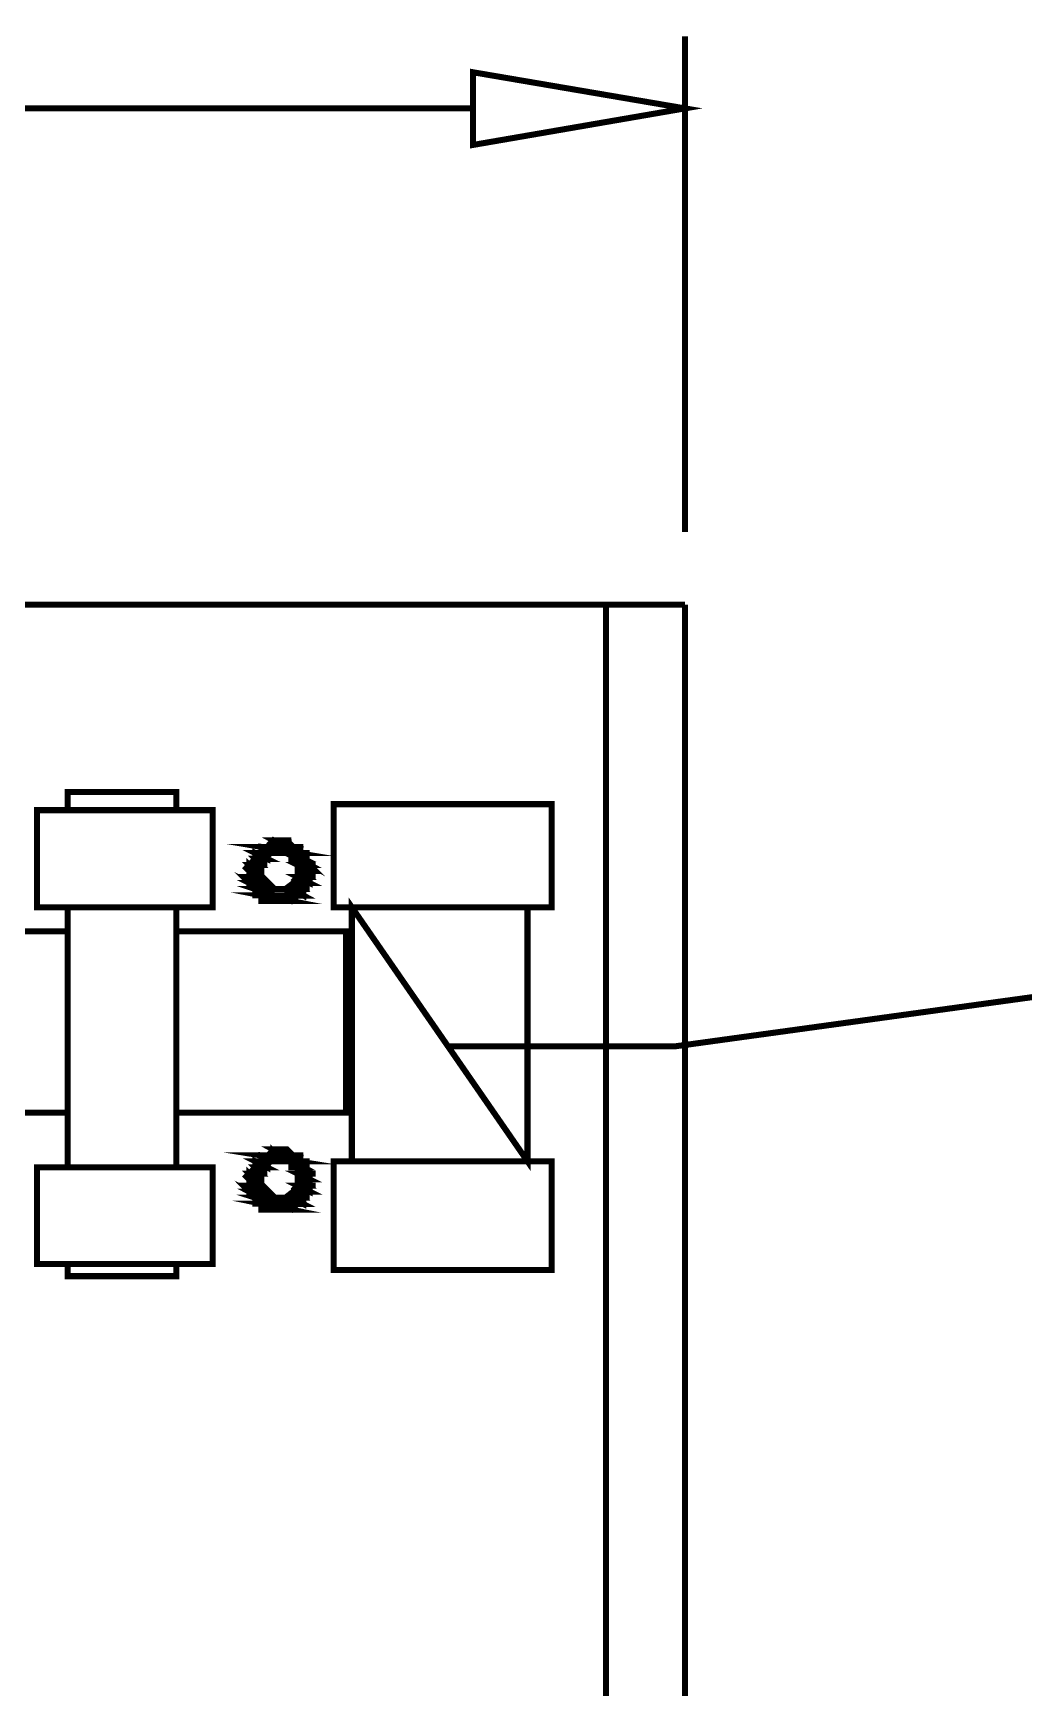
# Model space of a CAD drawing. Extents: x 219 to 1226, y 175 to 465.
# Drawn here: x 672.14 to 679.08, y 304.55 to 316.15 of the extents above; entities that cross this region are included whole.
import ezdxf

# ---------------------------------------------------------------- set-up
doc = ezdxf.new("R2010")
doc.units = 0
doc.header["$MEASUREMENT"] = 0
for name, color, linetype in [('C00-00-00-BLACK', 7, 'Continuous'), ('C00-7E-FF', 150, 'Continuous'), ('CFF-00-00', 1, 'Continuous')]:
    doc.layers.add(name, color=color, linetype=linetype)

msp = doc.modelspace()

# ---------------------------------------------------------------- linework, layer by layer
at = {"layer": 'C00-00-00-BLACK', "const_width": 0.0423}
for points in [[(668.861, 312.144), (676.708, 312.144)], [(676.155, 312.144), (676.155, 303.539)], [(676.708, 312.144), (676.708, 293.112)], [(673.144, 310.704), (673.144, 310.832), (672.382, 310.832), (672.382, 310.704)], [(672.382, 310.024), (672.382, 308.201)], [(673.144, 308.201), (673.144, 310.024)], [(674.374, 308.244), (674.374, 310.024)], [(675.605, 308.244), (675.605, 310.024)], [(672.382, 309.855), (671.109, 309.855), (671.109, 308.584), (672.382, 308.584)], [(673.144, 308.584), (674.333, 308.584), (674.333, 309.855), (673.144, 309.855)], [(673.144, 307.524), (673.144, 307.439), (672.382, 307.439), (672.382, 307.524)], [(672.382, 307.524), (673.144, 307.524)]]:
    msp.add_lwpolyline(points, dxfattribs=at)
for points in [[(672.168, 310.024), (673.398, 310.024), (673.398, 310.704), (672.168, 310.704), (672.168, 310.024)], [(674.247, 310.024), (675.774, 310.024), (675.774, 310.746), (674.247, 310.746), (674.247, 310.024)], [(674.078, 310.278), (674.078, 310.331), (673.919, 310.49), (673.867, 310.49), (673.824, 310.49), (673.697, 310.331), (673.697, 310.278), (673.697, 310.236), (673.824, 310.108), (673.867, 310.108), (673.919, 310.108), (674.078, 310.236), (674.078, 310.278)], [(673.824, 310.493), (673.908, 310.447), (673.781, 310.447), (673.824, 310.493)], [(673.908, 310.493), (673.824, 310.493), (673.908, 310.447), (673.908, 310.493)], [(673.867, 310.493), (673.824, 310.493), (673.867, 310.493), (673.867, 310.493)], [(673.908, 310.493), (673.951, 310.493), (673.824, 310.493), (673.908, 310.493)], [(673.908, 310.493), (673.824, 310.493), (673.867, 310.493), (673.908, 310.493)], [(673.994, 310.447), (673.739, 310.447), (673.994, 310.404), (673.994, 310.447)], [(673.697, 310.363), (673.739, 310.32), (673.655, 310.32), (673.697, 310.363)], [(673.781, 310.404), (673.697, 310.404), (673.781, 310.363), (673.781, 310.404)], [(673.739, 310.363), (673.697, 310.363), (673.739, 310.32), (673.739, 310.363)], [(673.697, 310.404), (673.781, 310.363), (673.697, 310.363), (673.697, 310.404)], [(673.739, 310.404), (673.824, 310.404), (673.697, 310.404), (673.739, 310.404)], [(673.781, 310.404), (673.824, 310.404), (673.697, 310.404), (673.781, 310.404)], [(673.781, 310.404), (673.697, 310.404), (673.824, 310.404), (673.781, 310.404)], [(673.697, 310.404), (673.781, 310.404), (673.824, 310.404), (673.697, 310.404)], [(673.781, 310.404), (673.824, 310.404), (673.697, 310.404), (673.781, 310.404)], [(673.739, 310.363), (673.781, 310.363), (673.697, 310.363), (673.739, 310.363)], [(673.739, 310.363), (673.697, 310.363), (673.781, 310.363), (673.739, 310.363)], [(673.697, 310.363), (673.739, 310.363), (673.781, 310.363), (673.697, 310.363)], [(673.739, 310.363), (673.781, 310.363), (673.697, 310.363), (673.739, 310.363)], [(673.739, 310.447), (673.994, 310.404), (673.739, 310.404), (673.739, 310.447)], [(674.035, 310.278), (674.035, 310.32), (673.908, 310.447), (673.867, 310.447), (673.834, 310.447), (673.739, 310.32), (673.739, 310.278), (673.739, 310.246), (673.834, 310.151), (673.867, 310.151), (673.908, 310.151), (674.035, 310.246), (674.035, 310.278)], [(673.781, 310.447), (673.951, 310.447), (673.739, 310.447), (673.781, 310.447)], [(673.994, 310.447), (674.035, 310.447), (673.739, 310.447), (673.994, 310.447)], [(673.994, 310.447), (673.739, 310.447), (673.951, 310.447), (673.994, 310.447)], [(673.739, 310.404), (673.994, 310.404), (674.035, 310.404), (673.739, 310.404)], [(673.994, 310.404), (674.035, 310.404), (673.739, 310.404), (673.994, 310.404)], [(673.824, 310.404), (673.867, 310.404), (673.739, 310.404), (673.824, 310.404)], [(673.824, 310.404), (673.739, 310.404), (673.867, 310.404), (673.824, 310.404)], [(673.824, 310.404), (673.739, 310.404), (673.824, 310.404)], [(673.951, 310.447), (673.994, 310.447), (673.781, 310.447), (673.951, 310.447)], [(673.951, 310.447), (673.781, 310.447), (673.908, 310.447), (673.951, 310.447)], [(673.951, 310.447), (673.781, 310.447), (673.951, 310.447)], [(673.867, 310.404), (673.994, 310.404), (674.035, 310.404), (673.867, 310.404)], [(673.994, 310.404), (674.035, 310.404), (673.867, 310.404), (673.994, 310.404)], [(673.994, 310.404), (673.867, 310.404), (673.994, 310.404)], [(673.867, 310.404), (673.994, 310.404), (673.908, 310.404), (673.867, 310.404)], [(674.035, 310.404), (673.951, 310.404), (674.035, 310.363), (674.035, 310.404)], [(673.908, 310.404), (673.994, 310.404), (674.035, 310.404), (673.908, 310.404)], [(673.994, 310.404), (674.035, 310.404), (673.908, 310.404), (673.994, 310.404)], [(674.035, 310.404), (674.078, 310.404), (673.908, 310.404), (674.035, 310.404)], [(674.035, 310.404), (673.908, 310.404), (673.994, 310.404), (674.035, 310.404)], [(674.035, 310.404), (673.908, 310.404), (674.035, 310.404)], [(673.908, 310.404), (674.035, 310.404), (673.951, 310.404), (673.908, 310.404)], [(674.035, 310.363), (673.994, 310.363), (674.078, 310.32), (674.035, 310.363)], [(673.951, 310.404), (674.035, 310.363), (673.951, 310.363), (673.951, 310.404)], [(674.035, 310.363), (673.951, 310.363), (674.035, 310.363)], [(673.951, 310.363), (674.035, 310.363), (673.994, 310.363), (673.951, 310.363)], [(673.994, 310.363), (674.078, 310.32), (673.994, 310.32), (673.994, 310.363)], [(673.994, 310.363), (674.035, 310.363), (674.078, 310.363), (673.994, 310.363)], [(674.035, 310.363), (674.078, 310.363), (673.994, 310.363), (674.035, 310.363)], [(673.994, 310.363), (674.035, 310.363), (674.078, 310.363), (673.994, 310.363)], [(674.035, 310.363), (674.078, 310.363), (673.994, 310.363), (674.035, 310.363)], [(673.655, 310.194), (673.739, 310.151), (673.697, 310.151), (673.655, 310.194)], [(673.697, 310.236), (673.655, 310.236), (673.739, 310.194), (673.697, 310.236)], [(673.697, 310.32), (673.655, 310.32), (673.697, 310.278), (673.697, 310.32)], [(673.697, 310.278), (673.655, 310.278), (673.697, 310.236), (673.697, 310.278)], [(673.655, 310.32), (673.697, 310.278), (673.655, 310.278), (673.655, 310.32)], [(673.655, 310.32), (673.739, 310.32), (673.781, 310.32), (673.655, 310.32)], [(673.739, 310.32), (673.781, 310.32), (673.655, 310.32), (673.739, 310.32)], [(673.697, 310.32), (673.739, 310.32), (673.655, 310.32), (673.697, 310.32)], [(673.697, 310.32), (673.655, 310.32), (673.739, 310.32), (673.697, 310.32)], [(673.655, 310.278), (673.697, 310.236), (673.655, 310.236), (673.655, 310.278)], [(673.655, 310.278), (673.697, 310.278), (673.739, 310.278), (673.655, 310.278)], [(673.697, 310.278), (673.739, 310.278), (673.655, 310.278), (673.697, 310.278)], [(673.655, 310.236), (673.739, 310.194), (673.655, 310.194), (673.655, 310.236)], [(674.078, 310.32), (673.994, 310.32), (674.078, 310.278), (674.078, 310.32)], [(674.035, 310.278), (674.078, 310.236), (673.994, 310.236), (674.035, 310.278)], [(673.994, 310.32), (674.078, 310.278), (673.994, 310.278), (673.994, 310.32)], [(673.994, 310.32), (674.078, 310.32), (674.12, 310.32), (673.994, 310.32)], [(674.078, 310.32), (674.12, 310.32), (673.994, 310.32), (674.078, 310.32)], [(674.078, 310.278), (673.994, 310.278), (674.078, 310.278)], [(673.994, 310.278), (674.078, 310.278), (674.035, 310.278), (673.994, 310.278)], [(673.994, 310.236), (674.078, 310.194), (673.994, 310.194), (673.994, 310.236)], [(674.078, 310.278), (674.035, 310.278), (674.078, 310.236), (674.078, 310.278)], [(673.739, 310.194), (673.655, 310.194), (673.739, 310.151), (673.739, 310.194)], [(673.781, 310.151), (673.697, 310.151), (673.824, 310.108), (673.781, 310.151)], [(673.655, 310.236), (673.697, 310.236), (673.739, 310.236), (673.655, 310.236)], [(673.697, 310.236), (673.739, 310.236), (673.655, 310.236), (673.697, 310.236)], [(673.655, 310.236), (673.697, 310.236), (673.739, 310.236), (673.655, 310.236)], [(673.697, 310.236), (673.739, 310.236), (673.655, 310.236), (673.697, 310.236)], [(673.655, 310.194), (673.739, 310.194), (673.781, 310.194), (673.655, 310.194)], [(673.739, 310.194), (673.781, 310.194), (673.655, 310.194), (673.739, 310.194)], [(673.697, 310.151), (673.824, 310.108), (673.697, 310.108), (673.697, 310.151)], [(673.697, 310.151), (673.739, 310.151), (673.781, 310.151), (673.697, 310.151)], [(673.739, 310.151), (673.781, 310.151), (673.697, 310.151), (673.739, 310.151)], [(673.781, 310.151), (673.824, 310.151), (673.697, 310.151), (673.781, 310.151)], [(673.781, 310.151), (673.697, 310.151), (673.739, 310.151), (673.781, 310.151)], [(673.697, 310.151), (673.781, 310.151), (673.824, 310.151), (673.697, 310.151)], [(673.781, 310.151), (673.824, 310.151), (673.697, 310.151), (673.781, 310.151)], [(673.697, 310.151), (673.781, 310.151), (673.824, 310.151), (673.697, 310.151)], [(673.781, 310.151), (673.824, 310.151), (673.697, 310.151), (673.781, 310.151)], [(673.951, 310.151), (674.035, 310.106), (673.908, 310.106), (673.951, 310.151)], [(674.035, 310.151), (673.951, 310.151), (674.035, 310.106), (674.035, 310.151)], [(674.078, 310.236), (673.994, 310.236), (674.078, 310.194), (674.078, 310.236)], [(673.994, 310.151), (674.035, 310.151), (673.951, 310.151), (673.994, 310.151)], [(673.951, 310.151), (674.035, 310.151), (674.078, 310.151), (673.951, 310.151)], [(674.035, 310.151), (674.078, 310.151), (673.951, 310.151), (674.035, 310.151)], [(674.035, 310.194), (673.994, 310.194), (674.035, 310.151), (674.035, 310.194)], [(673.994, 310.236), (674.078, 310.236), (674.12, 310.236), (673.994, 310.236)], [(674.078, 310.236), (674.12, 310.236), (673.994, 310.236), (674.078, 310.236)], [(673.994, 310.194), (674.035, 310.151), (673.994, 310.151), (673.994, 310.194)], [(674.035, 310.194), (674.078, 310.194), (673.994, 310.194), (674.035, 310.194)], [(674.035, 310.194), (673.994, 310.194), (674.078, 310.194), (674.035, 310.194)], [(673.994, 310.194), (674.035, 310.194), (674.078, 310.194), (673.994, 310.194)], [(674.035, 310.194), (674.078, 310.194), (673.994, 310.194), (674.035, 310.194)], [(674.035, 310.151), (673.994, 310.151), (674.035, 310.151)], [(673.994, 310.108), (673.739, 310.108), (673.951, 310.067), (673.994, 310.108)], [(673.824, 310.108), (673.697, 310.108), (673.824, 310.108)], [(673.697, 310.108), (673.824, 310.108), (673.739, 310.108), (673.697, 310.108)], [(673.739, 310.108), (673.951, 310.067), (673.739, 310.067), (673.739, 310.108)], [(673.867, 310.108), (673.908, 310.108), (673.739, 310.108), (673.867, 310.108)], [(673.867, 310.108), (673.739, 310.108), (673.824, 310.108), (673.867, 310.108)], [(673.739, 310.108), (673.994, 310.108), (674.035, 310.108), (673.739, 310.108)], [(673.994, 310.108), (674.035, 310.108), (673.739, 310.108), (673.994, 310.108)], [(673.739, 310.108), (673.994, 310.108), (674.035, 310.108), (673.739, 310.108)], [(673.994, 310.108), (674.035, 310.108), (673.739, 310.108), (673.994, 310.108)], [(673.951, 310.067), (673.739, 310.067), (673.951, 310.067)], [(673.739, 310.067), (673.951, 310.067), (673.781, 310.067), (673.739, 310.067)], [(673.908, 310.067), (673.951, 310.067), (673.781, 310.067), (673.908, 310.067)], [(673.908, 310.067), (673.781, 310.067), (673.951, 310.067), (673.908, 310.067)], [(673.908, 310.067), (673.781, 310.067), (673.908, 310.067)], [(673.781, 310.067), (673.908, 310.067), (673.824, 310.067), (673.781, 310.067)], [(673.824, 310.067), (673.867, 310.067), (673.908, 310.067), (673.824, 310.067)], [(673.867, 310.067), (673.908, 310.067), (673.824, 310.067), (673.867, 310.067)], [(673.867, 310.067), (673.824, 310.067), (673.908, 310.067), (673.867, 310.067)], [(673.908, 310.108), (673.994, 310.108), (673.867, 310.108), (673.908, 310.108)], [(673.994, 310.108), (674.035, 310.108), (673.908, 310.108), (673.994, 310.108)], [(673.994, 310.108), (673.908, 310.108), (674.035, 310.108), (673.994, 310.108)], [(673.908, 310.108), (673.994, 310.108), (674.035, 310.108), (673.908, 310.108)], [(673.994, 310.108), (674.035, 310.108), (673.908, 310.108), (673.994, 310.108)], [(673.994, 310.108), (673.908, 310.108), (673.994, 310.108)], [(675.605, 310.024), (674.374, 310.024), (675.605, 308.244), (675.605, 310.024)], [(674.374, 310.024), (675.605, 308.244), (674.374, 308.244), (674.374, 310.024)], [(673.994, 308.285), (673.739, 308.285), (673.994, 308.244), (673.994, 308.285)], [(674.078, 308.117), (674.078, 308.171), (673.919, 308.328), (673.867, 308.328), (673.824, 308.328), (673.697, 308.171), (673.697, 308.117), (673.697, 308.076), (673.824, 307.948), (673.867, 307.948), (673.919, 307.948), (674.078, 308.076), (674.078, 308.117)], [(673.739, 308.285), (673.994, 308.244), (673.739, 308.244), (673.739, 308.285)], [(674.035, 308.117), (674.035, 308.16), (673.908, 308.285), (673.867, 308.285), (673.834, 308.285), (673.739, 308.16), (673.739, 308.117), (673.739, 308.085), (673.834, 307.989), (673.867, 307.989), (673.908, 307.989), (674.035, 308.085), (674.035, 308.117)], [(673.781, 308.285), (673.951, 308.285), (673.739, 308.285), (673.781, 308.285)], [(673.994, 308.285), (674.035, 308.285), (673.739, 308.285), (673.994, 308.285)], [(673.994, 308.285), (673.739, 308.285), (673.951, 308.285), (673.994, 308.285)], [(673.867, 308.328), (673.824, 308.328), (673.908, 308.285), (673.867, 308.328)], [(673.824, 308.285), (673.908, 308.285), (673.781, 308.285), (673.824, 308.285)], [(673.951, 308.285), (673.994, 308.285), (673.781, 308.285), (673.951, 308.285)], [(673.951, 308.285), (673.781, 308.285), (673.908, 308.285), (673.951, 308.285)], [(673.951, 308.285), (673.781, 308.285), (673.951, 308.285)], [(673.824, 308.328), (673.908, 308.285), (673.824, 308.285), (673.824, 308.328)], [(673.867, 308.328), (673.824, 308.328), (673.867, 308.328), (673.867, 308.328)], [(673.908, 308.285), (673.824, 308.285), (673.908, 308.285)], [(672.168, 307.524), (673.398, 307.524), (673.398, 308.201), (672.168, 308.201), (672.168, 307.524)], [(673.697, 308.158), (673.655, 308.158), (673.697, 308.117), (673.697, 308.158)], [(673.697, 308.201), (673.739, 308.158), (673.655, 308.158), (673.697, 308.201)], [(673.781, 308.244), (673.697, 308.244), (673.781, 308.201), (673.781, 308.244)], [(673.655, 308.158), (673.697, 308.117), (673.655, 308.117), (673.655, 308.158)], [(673.655, 308.158), (673.739, 308.158), (673.781, 308.158), (673.655, 308.158)], [(673.739, 308.158), (673.781, 308.158), (673.655, 308.158), (673.739, 308.158)], [(673.697, 308.158), (673.739, 308.158), (673.655, 308.158), (673.697, 308.158)], [(673.697, 308.158), (673.655, 308.158), (673.739, 308.158), (673.697, 308.158)], [(673.739, 308.201), (673.697, 308.201), (673.739, 308.158), (673.739, 308.201)], [(673.697, 308.244), (673.781, 308.201), (673.697, 308.201), (673.697, 308.244)], [(673.739, 308.244), (673.824, 308.244), (673.697, 308.244), (673.739, 308.244)], [(673.781, 308.244), (673.824, 308.244), (673.697, 308.244), (673.781, 308.244)], [(673.781, 308.244), (673.697, 308.244), (673.824, 308.244), (673.781, 308.244)], [(673.697, 308.244), (673.781, 308.244), (673.824, 308.244), (673.697, 308.244)], [(673.781, 308.244), (673.824, 308.244), (673.697, 308.244), (673.781, 308.244)], [(673.739, 308.201), (673.781, 308.201), (673.697, 308.201), (673.739, 308.201)], [(673.739, 308.201), (673.697, 308.201), (673.781, 308.201), (673.739, 308.201)], [(673.697, 308.201), (673.739, 308.201), (673.781, 308.201), (673.697, 308.201)], [(673.739, 308.201), (673.781, 308.201), (673.697, 308.201), (673.739, 308.201)], [(673.739, 308.244), (673.994, 308.244), (674.035, 308.244), (673.739, 308.244)], [(673.994, 308.244), (674.035, 308.244), (673.739, 308.244), (673.994, 308.244)], [(673.824, 308.244), (673.867, 308.244), (673.739, 308.244), (673.824, 308.244)], [(673.824, 308.244), (673.739, 308.244), (673.867, 308.244), (673.824, 308.244)], [(673.824, 308.244), (673.739, 308.244), (673.824, 308.244)], [(673.994, 308.244), (673.867, 308.244), (673.994, 308.244)], [(673.867, 308.244), (673.994, 308.244), (673.908, 308.244), (673.867, 308.244)], [(674.035, 308.244), (673.951, 308.244), (674.035, 308.201), (674.035, 308.244)], [(673.908, 308.244), (673.994, 308.244), (674.035, 308.244), (673.908, 308.244)], [(673.994, 308.244), (674.035, 308.244), (673.908, 308.244), (673.994, 308.244)], [(674.035, 308.244), (674.078, 308.244), (673.908, 308.244), (674.035, 308.244)], [(674.035, 308.244), (673.908, 308.244), (673.994, 308.244), (674.035, 308.244)], [(674.035, 308.244), (673.908, 308.244), (674.035, 308.244)], [(673.908, 308.244), (674.035, 308.244), (673.951, 308.244), (673.908, 308.244)], [(674.078, 308.158), (673.994, 308.158), (674.078, 308.117), (674.078, 308.158)], [(673.951, 308.244), (674.035, 308.201), (673.951, 308.201), (673.951, 308.244)], [(674.035, 308.201), (673.951, 308.201), (674.035, 308.201)], [(673.951, 308.201), (674.035, 308.201), (673.994, 308.201), (673.951, 308.201)], [(674.035, 308.201), (673.994, 308.201), (674.035, 308.158), (674.035, 308.201)], [(673.994, 308.201), (674.035, 308.158), (673.994, 308.158), (673.994, 308.201)], [(673.994, 308.201), (674.035, 308.201), (674.078, 308.201), (673.994, 308.201)], [(674.035, 308.201), (674.078, 308.201), (673.994, 308.201), (674.035, 308.201)], [(673.994, 308.158), (674.078, 308.117), (673.994, 308.117), (673.994, 308.158)], [(674.078, 308.158), (674.12, 308.158), (673.994, 308.158), (674.078, 308.158)], [(674.078, 308.158), (673.994, 308.158), (674.035, 308.158), (674.078, 308.158)], [(673.994, 308.158), (674.078, 308.158), (674.12, 308.158), (673.994, 308.158)], [(674.078, 308.158), (674.12, 308.158), (673.994, 308.158), (674.078, 308.158)], [(674.247, 307.482), (675.774, 307.482), (675.774, 308.244), (674.247, 308.244), (674.247, 307.482)], [(673.655, 308.032), (673.739, 307.989), (673.697, 307.989), (673.655, 308.032)], [(673.697, 308.074), (673.655, 308.074), (673.739, 308.032), (673.697, 308.074)], [(673.697, 308.117), (673.655, 308.117), (673.697, 308.074), (673.697, 308.117)], [(673.655, 308.117), (673.697, 308.074), (673.655, 308.074), (673.655, 308.117)], [(673.655, 308.117), (673.697, 308.117), (673.739, 308.117), (673.655, 308.117)], [(673.697, 308.117), (673.739, 308.117), (673.655, 308.117), (673.697, 308.117)], [(673.655, 308.074), (673.739, 308.032), (673.655, 308.032), (673.655, 308.074)], [(673.655, 308.074), (673.697, 308.074), (673.739, 308.074), (673.655, 308.074)], [(673.697, 308.074), (673.739, 308.074), (673.655, 308.074), (673.697, 308.074)], [(673.655, 308.074), (673.697, 308.074), (673.739, 308.074), (673.655, 308.074)], [(673.697, 308.074), (673.739, 308.074), (673.655, 308.074), (673.697, 308.074)], [(674.078, 308.074), (673.994, 308.074), (674.078, 308.032), (674.078, 308.074)], [(674.035, 308.117), (674.078, 308.074), (673.994, 308.074), (674.035, 308.117)], [(674.078, 308.117), (673.994, 308.117), (674.078, 308.117)], [(673.994, 308.117), (674.078, 308.117), (674.035, 308.117), (673.994, 308.117)], [(673.994, 308.074), (674.078, 308.032), (673.994, 308.032), (673.994, 308.074)], [(673.994, 308.074), (674.078, 308.074), (674.12, 308.074), (673.994, 308.074)], [(674.078, 308.074), (674.12, 308.074), (673.994, 308.074), (674.078, 308.074)], [(673.994, 308.032), (674.035, 307.989), (673.994, 307.989), (673.994, 308.032)], [(674.078, 308.117), (674.035, 308.117), (674.078, 308.074), (674.078, 308.117)], [(673.994, 307.948), (673.739, 307.948), (673.951, 307.905), (673.994, 307.948)], [(673.781, 307.989), (673.697, 307.989), (673.824, 307.948), (673.781, 307.989)], [(673.739, 308.032), (673.655, 308.032), (673.739, 307.989), (673.739, 308.032)], [(673.655, 308.032), (673.739, 308.032), (673.781, 308.032), (673.655, 308.032)], [(673.739, 308.032), (673.781, 308.032), (673.655, 308.032), (673.739, 308.032)], [(673.697, 307.989), (673.824, 307.948), (673.697, 307.948), (673.697, 307.989)], [(673.697, 307.989), (673.739, 307.989), (673.781, 307.989), (673.697, 307.989)], [(673.739, 307.989), (673.781, 307.989), (673.697, 307.989), (673.739, 307.989)], [(673.781, 307.989), (673.824, 307.989), (673.697, 307.989), (673.781, 307.989)], [(673.781, 307.989), (673.697, 307.989), (673.739, 307.989), (673.781, 307.989)], [(673.697, 307.989), (673.781, 307.989), (673.824, 307.989), (673.697, 307.989)], [(673.781, 307.989), (673.824, 307.989), (673.697, 307.989), (673.781, 307.989)], [(673.697, 307.989), (673.781, 307.989), (673.824, 307.989), (673.697, 307.989)], [(673.781, 307.989), (673.824, 307.989), (673.697, 307.989), (673.781, 307.989)], [(673.824, 307.948), (673.697, 307.948), (673.824, 307.948)], [(673.697, 307.948), (673.824, 307.948), (673.739, 307.948), (673.697, 307.948)], [(673.739, 307.948), (673.951, 307.905), (673.739, 307.905), (673.739, 307.948)], [(673.867, 307.948), (673.908, 307.948), (673.739, 307.948), (673.867, 307.948)], [(673.867, 307.948), (673.739, 307.948), (673.824, 307.948), (673.867, 307.948)], [(673.739, 307.948), (673.994, 307.948), (674.035, 307.948), (673.739, 307.948)], [(673.994, 307.948), (674.035, 307.948), (673.739, 307.948), (673.994, 307.948)], [(673.739, 307.948), (673.994, 307.948), (674.035, 307.948), (673.739, 307.948)], [(673.994, 307.948), (674.035, 307.948), (673.739, 307.948), (673.994, 307.948)], [(673.908, 307.948), (673.994, 307.948), (673.867, 307.948), (673.908, 307.948)], [(673.867, 307.948), (673.994, 307.948), (674.035, 307.948), (673.867, 307.948)], [(673.994, 307.948), (674.035, 307.948), (673.867, 307.948), (673.994, 307.948)], [(673.951, 307.989), (674.035, 307.945), (673.908, 307.945), (673.951, 307.989)], [(674.035, 307.989), (673.951, 307.989), (674.035, 307.945), (674.035, 307.989)], [(673.994, 307.948), (674.035, 307.948), (673.908, 307.948), (673.994, 307.948)], [(673.994, 307.948), (673.908, 307.948), (674.035, 307.948), (673.994, 307.948)], [(673.908, 307.948), (673.994, 307.948), (674.035, 307.948), (673.908, 307.948)], [(673.994, 307.948), (674.035, 307.948), (673.908, 307.948), (673.994, 307.948)], [(673.994, 307.948), (673.908, 307.948), (673.994, 307.948)], [(673.994, 307.989), (674.035, 307.989), (673.951, 307.989), (673.994, 307.989)], [(673.951, 307.989), (674.035, 307.989), (674.078, 307.989), (673.951, 307.989)], [(674.035, 307.989), (674.078, 307.989), (673.951, 307.989), (674.035, 307.989)], [(674.035, 308.032), (673.994, 308.032), (674.035, 307.989), (674.035, 308.032)], [(674.035, 308.032), (674.078, 308.032), (673.994, 308.032), (674.035, 308.032)], [(674.035, 308.032), (673.994, 308.032), (674.078, 308.032), (674.035, 308.032)], [(673.994, 308.032), (674.035, 308.032), (674.078, 308.032), (673.994, 308.032)], [(674.035, 308.032), (674.078, 308.032), (673.994, 308.032), (674.035, 308.032)], [(674.035, 307.989), (673.994, 307.989), (674.035, 307.989)], [(673.951, 307.905), (673.739, 307.905), (673.951, 307.905)], [(673.739, 307.905), (673.951, 307.905), (673.781, 307.905), (673.739, 307.905)], [(673.908, 307.905), (673.951, 307.905), (673.781, 307.905), (673.908, 307.905)], [(673.908, 307.905), (673.781, 307.905), (673.951, 307.905), (673.908, 307.905)], [(673.908, 307.905), (673.781, 307.905), (673.908, 307.905)], [(673.781, 307.905), (673.908, 307.905), (673.824, 307.905), (673.781, 307.905)], [(673.824, 307.905), (673.867, 307.905), (673.908, 307.905), (673.824, 307.905)], [(673.867, 307.905), (673.908, 307.905), (673.824, 307.905), (673.867, 307.905)], [(673.867, 307.905), (673.824, 307.905), (673.908, 307.905), (673.867, 307.905)]]:
    msp.add_lwpolyline(points, close=True, dxfattribs=at)
at = {"layer": 'C00-00-00-BLACK'}
for points in [[(673.824, 310.493), (673.908, 310.447), (673.781, 310.447), (673.824, 310.493)], [(673.867, 310.493), (673.824, 310.493), (673.867, 310.493), (673.867, 310.493)], [(673.908, 310.493), (673.951, 310.493), (673.824, 310.493), (673.908, 310.493)], [(673.908, 310.493), (673.824, 310.493), (673.867, 310.493), (673.908, 310.493)], [(673.908, 310.493), (673.824, 310.493), (673.908, 310.447), (673.908, 310.493)], [(673.739, 310.404), (673.824, 310.404), (673.697, 310.404), (673.739, 310.404)], [(673.781, 310.404), (673.824, 310.404), (673.697, 310.404), (673.781, 310.404)], [(673.781, 310.404), (673.697, 310.404), (673.824, 310.404), (673.781, 310.404)], [(673.697, 310.404), (673.781, 310.404), (673.824, 310.404), (673.697, 310.404)], [(673.781, 310.404), (673.824, 310.404), (673.697, 310.404), (673.781, 310.404)], [(673.781, 310.404), (673.697, 310.404), (673.781, 310.363), (673.781, 310.404)], [(673.697, 310.404), (673.781, 310.363), (673.697, 310.363), (673.697, 310.404)], [(673.781, 310.447), (673.951, 310.447), (673.739, 310.447), (673.781, 310.447)], [(673.994, 310.447), (674.035, 310.447), (673.739, 310.447), (673.994, 310.447)], [(673.994, 310.447), (673.739, 310.447), (673.951, 310.447), (673.994, 310.447)], [(673.994, 310.447), (673.739, 310.447), (673.994, 310.404), (673.994, 310.447)], [(673.739, 310.447), (673.994, 310.404), (673.739, 310.404), (673.739, 310.447)], [(673.739, 310.404), (673.994, 310.404), (674.035, 310.404), (673.739, 310.404)], [(673.994, 310.404), (674.035, 310.404), (673.739, 310.404), (673.994, 310.404)], [(673.824, 310.404), (673.867, 310.404), (673.739, 310.404), (673.824, 310.404)], [(673.824, 310.404), (673.739, 310.404), (673.867, 310.404), (673.824, 310.404)], [(673.824, 310.404), (673.739, 310.404), (673.824, 310.404)], [(673.951, 310.447), (673.994, 310.447), (673.781, 310.447), (673.951, 310.447)], [(673.951, 310.447), (673.781, 310.447), (673.908, 310.447), (673.951, 310.447)], [(673.951, 310.447), (673.781, 310.447), (673.951, 310.447)], [(673.867, 310.404), (673.994, 310.404), (674.035, 310.404), (673.867, 310.404)], [(673.994, 310.404), (674.035, 310.404), (673.867, 310.404), (673.994, 310.404)], [(673.994, 310.404), (673.867, 310.404), (673.994, 310.404)], [(673.867, 310.404), (673.994, 310.404), (673.908, 310.404), (673.867, 310.404)], [(673.908, 310.404), (673.994, 310.404), (674.035, 310.404), (673.908, 310.404)], [(673.994, 310.404), (674.035, 310.404), (673.908, 310.404), (673.994, 310.404)], [(674.035, 310.404), (674.078, 310.404), (673.908, 310.404), (674.035, 310.404)], [(674.035, 310.404), (673.908, 310.404), (673.994, 310.404), (674.035, 310.404)], [(674.035, 310.404), (673.908, 310.404), (674.035, 310.404)], [(673.908, 310.404), (674.035, 310.404), (673.951, 310.404), (673.908, 310.404)], [(674.035, 310.404), (673.951, 310.404), (674.035, 310.363), (674.035, 310.404)], [(673.951, 310.404), (674.035, 310.363), (673.951, 310.363), (673.951, 310.404)], [(673.697, 310.363), (673.739, 310.32), (673.655, 310.32), (673.697, 310.363)], [(673.655, 310.32), (673.739, 310.32), (673.781, 310.32), (673.655, 310.32)], [(673.739, 310.32), (673.781, 310.32), (673.655, 310.32), (673.739, 310.32)], [(673.697, 310.32), (673.739, 310.32), (673.655, 310.32), (673.697, 310.32)], [(673.697, 310.32), (673.655, 310.32), (673.739, 310.32), (673.697, 310.32)], [(673.697, 310.32), (673.655, 310.32), (673.697, 310.278), (673.697, 310.32)], [(673.655, 310.32), (673.697, 310.278), (673.655, 310.278), (673.655, 310.32)], [(673.655, 310.278), (673.697, 310.278), (673.739, 310.278), (673.655, 310.278)], [(673.697, 310.278), (673.739, 310.278), (673.655, 310.278), (673.697, 310.278)], [(673.697, 310.278), (673.655, 310.278), (673.697, 310.236), (673.697, 310.278)], [(673.655, 310.278), (673.697, 310.236), (673.655, 310.236), (673.655, 310.278)], [(673.739, 310.363), (673.781, 310.363), (673.697, 310.363), (673.739, 310.363)], [(673.739, 310.363), (673.697, 310.363), (673.781, 310.363), (673.739, 310.363)], [(673.697, 310.363), (673.739, 310.363), (673.781, 310.363), (673.697, 310.363)], [(673.739, 310.363), (673.781, 310.363), (673.697, 310.363), (673.739, 310.363)], [(673.739, 310.363), (673.697, 310.363), (673.739, 310.32), (673.739, 310.363)], [(674.035, 310.363), (673.951, 310.363), (674.035, 310.363)], [(673.951, 310.363), (674.035, 310.363), (673.994, 310.363), (673.951, 310.363)], [(673.994, 310.363), (674.035, 310.363), (674.078, 310.363), (673.994, 310.363)], [(674.035, 310.363), (674.078, 310.363), (673.994, 310.363), (674.035, 310.363)], [(673.994, 310.363), (674.035, 310.363), (674.078, 310.363), (673.994, 310.363)], [(674.035, 310.363), (674.078, 310.363), (673.994, 310.363), (674.035, 310.363)], [(674.035, 310.363), (673.994, 310.363), (674.078, 310.32), (674.035, 310.363)], [(673.994, 310.363), (674.078, 310.32), (673.994, 310.32), (673.994, 310.363)], [(673.994, 310.32), (674.078, 310.32), (674.12, 310.32), (673.994, 310.32)], [(674.078, 310.32), (674.12, 310.32), (673.994, 310.32), (674.078, 310.32)], [(674.078, 310.32), (673.994, 310.32), (674.078, 310.278), (674.078, 310.32)], [(673.994, 310.32), (674.078, 310.278), (673.994, 310.278), (673.994, 310.32)], [(674.078, 310.278), (673.994, 310.278), (674.078, 310.278)], [(673.994, 310.278), (674.078, 310.278), (674.035, 310.278), (673.994, 310.278)], [(674.035, 310.278), (674.078, 310.236), (673.994, 310.236), (674.035, 310.278)], [(674.078, 310.278), (674.035, 310.278), (674.078, 310.236), (674.078, 310.278)], [(673.655, 310.236), (673.697, 310.236), (673.739, 310.236), (673.655, 310.236)], [(673.697, 310.236), (673.739, 310.236), (673.655, 310.236), (673.697, 310.236)], [(673.655, 310.236), (673.697, 310.236), (673.739, 310.236), (673.655, 310.236)], [(673.697, 310.236), (673.739, 310.236), (673.655, 310.236), (673.697, 310.236)], [(673.697, 310.236), (673.655, 310.236), (673.739, 310.194), (673.697, 310.236)], [(673.655, 310.236), (673.739, 310.194), (673.655, 310.194), (673.655, 310.236)], [(673.655, 310.194), (673.739, 310.194), (673.781, 310.194), (673.655, 310.194)], [(673.739, 310.194), (673.781, 310.194), (673.655, 310.194), (673.739, 310.194)], [(673.739, 310.194), (673.655, 310.194), (673.739, 310.151), (673.739, 310.194)], [(673.655, 310.194), (673.739, 310.151), (673.697, 310.151), (673.655, 310.194)], [(673.697, 310.151), (673.739, 310.151), (673.781, 310.151), (673.697, 310.151)], [(673.739, 310.151), (673.781, 310.151), (673.697, 310.151), (673.739, 310.151)], [(673.781, 310.151), (673.824, 310.151), (673.697, 310.151), (673.781, 310.151)], [(673.781, 310.151), (673.697, 310.151), (673.739, 310.151), (673.781, 310.151)], [(673.697, 310.151), (673.781, 310.151), (673.824, 310.151), (673.697, 310.151)], [(673.781, 310.151), (673.824, 310.151), (673.697, 310.151), (673.781, 310.151)], [(673.697, 310.151), (673.781, 310.151), (673.824, 310.151), (673.697, 310.151)], [(673.781, 310.151), (673.824, 310.151), (673.697, 310.151), (673.781, 310.151)], [(673.781, 310.151), (673.697, 310.151), (673.824, 310.108), (673.781, 310.151)], [(673.697, 310.151), (673.824, 310.108), (673.697, 310.108), (673.697, 310.151)], [(673.951, 310.151), (674.035, 310.106), (673.908, 310.106), (673.951, 310.151)], [(673.994, 310.151), (674.035, 310.151), (673.951, 310.151), (673.994, 310.151)], [(673.951, 310.151), (674.035, 310.151), (674.078, 310.151), (673.951, 310.151)], [(674.035, 310.151), (674.078, 310.151), (673.951, 310.151), (674.035, 310.151)], [(674.035, 310.151), (673.951, 310.151), (674.035, 310.106), (674.035, 310.151)], [(673.994, 310.236), (674.078, 310.236), (674.12, 310.236), (673.994, 310.236)], [(674.078, 310.236), (674.12, 310.236), (673.994, 310.236), (674.078, 310.236)], [(674.078, 310.236), (673.994, 310.236), (674.078, 310.194), (674.078, 310.236)], [(673.994, 310.236), (674.078, 310.194), (673.994, 310.194), (673.994, 310.236)], [(674.035, 310.194), (674.078, 310.194), (673.994, 310.194), (674.035, 310.194)], [(674.035, 310.194), (673.994, 310.194), (674.078, 310.194), (674.035, 310.194)], [(673.994, 310.194), (674.035, 310.194), (674.078, 310.194), (673.994, 310.194)], [(674.035, 310.194), (674.078, 310.194), (673.994, 310.194), (674.035, 310.194)], [(674.035, 310.194), (673.994, 310.194), (674.035, 310.151), (674.035, 310.194)], [(673.994, 310.194), (674.035, 310.151), (673.994, 310.151), (673.994, 310.194)], [(674.035, 310.151), (673.994, 310.151), (674.035, 310.151)], [(673.824, 310.108), (673.697, 310.108), (673.824, 310.108)], [(673.697, 310.108), (673.824, 310.108), (673.739, 310.108), (673.697, 310.108)], [(673.867, 310.108), (673.908, 310.108), (673.739, 310.108), (673.867, 310.108)], [(673.867, 310.108), (673.739, 310.108), (673.824, 310.108), (673.867, 310.108)], [(673.739, 310.108), (673.994, 310.108), (674.035, 310.108), (673.739, 310.108)], [(673.994, 310.108), (674.035, 310.108), (673.739, 310.108), (673.994, 310.108)], [(673.739, 310.108), (673.994, 310.108), (674.035, 310.108), (673.739, 310.108)], [(673.994, 310.108), (674.035, 310.108), (673.739, 310.108), (673.994, 310.108)], [(673.994, 310.108), (673.739, 310.108), (673.951, 310.067), (673.994, 310.108)], [(673.739, 310.108), (673.951, 310.067), (673.739, 310.067), (673.739, 310.108)], [(673.951, 310.067), (673.739, 310.067), (673.951, 310.067)], [(673.739, 310.067), (673.951, 310.067), (673.781, 310.067), (673.739, 310.067)], [(673.908, 310.067), (673.951, 310.067), (673.781, 310.067), (673.908, 310.067)], [(673.908, 310.067), (673.781, 310.067), (673.951, 310.067), (673.908, 310.067)], [(673.908, 310.067), (673.781, 310.067), (673.908, 310.067)], [(673.781, 310.067), (673.908, 310.067), (673.824, 310.067), (673.781, 310.067)], [(673.824, 310.067), (673.867, 310.067), (673.908, 310.067), (673.824, 310.067)], [(673.867, 310.067), (673.908, 310.067), (673.824, 310.067), (673.867, 310.067)], [(673.867, 310.067), (673.824, 310.067), (673.908, 310.067), (673.867, 310.067)], [(673.908, 310.108), (673.994, 310.108), (673.867, 310.108), (673.908, 310.108)], [(673.994, 310.108), (674.035, 310.108), (673.908, 310.108), (673.994, 310.108)], [(673.994, 310.108), (673.908, 310.108), (674.035, 310.108), (673.994, 310.108)], [(673.908, 310.108), (673.994, 310.108), (674.035, 310.108), (673.908, 310.108)], [(673.994, 310.108), (674.035, 310.108), (673.908, 310.108), (673.994, 310.108)], [(673.994, 310.108), (673.908, 310.108), (673.994, 310.108)], [(675.605, 310.024), (674.374, 310.024), (675.605, 308.244), (675.605, 310.024)], [(674.374, 310.024), (675.605, 308.244), (674.374, 308.244), (674.374, 310.024)], [(673.867, 308.328), (673.824, 308.328), (673.867, 308.328), (673.867, 308.328)], [(673.867, 308.328), (673.824, 308.328), (673.908, 308.285), (673.867, 308.328)], [(673.824, 308.328), (673.908, 308.285), (673.824, 308.285), (673.824, 308.328)], [(673.697, 308.201), (673.739, 308.158), (673.655, 308.158), (673.697, 308.201)], [(673.739, 308.244), (673.824, 308.244), (673.697, 308.244), (673.739, 308.244)], [(673.781, 308.244), (673.824, 308.244), (673.697, 308.244), (673.781, 308.244)], [(673.781, 308.244), (673.697, 308.244), (673.824, 308.244), (673.781, 308.244)], [(673.697, 308.244), (673.781, 308.244), (673.824, 308.244), (673.697, 308.244)], [(673.781, 308.244), (673.824, 308.244), (673.697, 308.244), (673.781, 308.244)], [(673.781, 308.244), (673.697, 308.244), (673.781, 308.201), (673.781, 308.244)], [(673.697, 308.244), (673.781, 308.201), (673.697, 308.201), (673.697, 308.244)], [(673.739, 308.201), (673.781, 308.201), (673.697, 308.201), (673.739, 308.201)], [(673.739, 308.201), (673.697, 308.201), (673.781, 308.201), (673.739, 308.201)], [(673.697, 308.201), (673.739, 308.201), (673.781, 308.201), (673.697, 308.201)], [(673.739, 308.201), (673.781, 308.201), (673.697, 308.201), (673.739, 308.201)], [(673.739, 308.201), (673.697, 308.201), (673.739, 308.158), (673.739, 308.201)], [(673.781, 308.285), (673.951, 308.285), (673.739, 308.285), (673.781, 308.285)], [(673.994, 308.285), (674.035, 308.285), (673.739, 308.285), (673.994, 308.285)], [(673.994, 308.285), (673.739, 308.285), (673.951, 308.285), (673.994, 308.285)], [(673.994, 308.285), (673.739, 308.285), (673.994, 308.244), (673.994, 308.285)], [(673.739, 308.285), (673.994, 308.244), (673.739, 308.244), (673.739, 308.285)], [(673.739, 308.244), (673.994, 308.244), (674.035, 308.244), (673.739, 308.244)], [(673.994, 308.244), (674.035, 308.244), (673.739, 308.244), (673.994, 308.244)], [(673.824, 308.244), (673.867, 308.244), (673.739, 308.244), (673.824, 308.244)], [(673.824, 308.244), (673.739, 308.244), (673.867, 308.244), (673.824, 308.244)], [(673.824, 308.244), (673.739, 308.244), (673.824, 308.244)], [(673.824, 308.285), (673.908, 308.285), (673.781, 308.285), (673.824, 308.285)], [(673.951, 308.285), (673.994, 308.285), (673.781, 308.285), (673.951, 308.285)], [(673.951, 308.285), (673.781, 308.285), (673.908, 308.285), (673.951, 308.285)], [(673.951, 308.285), (673.781, 308.285), (673.951, 308.285)], [(673.908, 308.285), (673.824, 308.285), (673.908, 308.285)], [(673.994, 308.244), (673.867, 308.244), (673.994, 308.244)], [(673.867, 308.244), (673.994, 308.244), (673.908, 308.244), (673.867, 308.244)], [(673.908, 308.244), (673.994, 308.244), (674.035, 308.244), (673.908, 308.244)], [(673.994, 308.244), (674.035, 308.244), (673.908, 308.244), (673.994, 308.244)], [(674.035, 308.244), (674.078, 308.244), (673.908, 308.244), (674.035, 308.244)], [(674.035, 308.244), (673.908, 308.244), (673.994, 308.244), (674.035, 308.244)], [(674.035, 308.244), (673.908, 308.244), (674.035, 308.244)], [(673.908, 308.244), (674.035, 308.244), (673.951, 308.244), (673.908, 308.244)], [(674.035, 308.244), (673.951, 308.244), (674.035, 308.201), (674.035, 308.244)], [(673.951, 308.244), (674.035, 308.201), (673.951, 308.201), (673.951, 308.244)], [(674.035, 308.201), (673.951, 308.201), (674.035, 308.201)], [(673.951, 308.201), (674.035, 308.201), (673.994, 308.201), (673.951, 308.201)], [(673.994, 308.201), (674.035, 308.201), (674.078, 308.201), (673.994, 308.201)], [(674.035, 308.201), (674.078, 308.201), (673.994, 308.201), (674.035, 308.201)], [(674.035, 308.201), (673.994, 308.201), (674.035, 308.158), (674.035, 308.201)], [(673.994, 308.201), (674.035, 308.158), (673.994, 308.158), (673.994, 308.201)], [(673.655, 308.158), (673.739, 308.158), (673.781, 308.158), (673.655, 308.158)], [(673.739, 308.158), (673.781, 308.158), (673.655, 308.158), (673.739, 308.158)], [(673.697, 308.158), (673.739, 308.158), (673.655, 308.158), (673.697, 308.158)], [(673.697, 308.158), (673.655, 308.158), (673.739, 308.158), (673.697, 308.158)], [(673.697, 308.158), (673.655, 308.158), (673.697, 308.117), (673.697, 308.158)], [(673.655, 308.158), (673.697, 308.117), (673.655, 308.117), (673.655, 308.158)], [(673.655, 308.117), (673.697, 308.117), (673.739, 308.117), (673.655, 308.117)], [(673.697, 308.117), (673.739, 308.117), (673.655, 308.117), (673.697, 308.117)], [(673.697, 308.117), (673.655, 308.117), (673.697, 308.074), (673.697, 308.117)], [(673.655, 308.117), (673.697, 308.074), (673.655, 308.074), (673.655, 308.117)], [(673.655, 308.074), (673.697, 308.074), (673.739, 308.074), (673.655, 308.074)], [(673.697, 308.074), (673.739, 308.074), (673.655, 308.074), (673.697, 308.074)], [(673.655, 308.074), (673.697, 308.074), (673.739, 308.074), (673.655, 308.074)], [(673.697, 308.074), (673.739, 308.074), (673.655, 308.074), (673.697, 308.074)], [(673.697, 308.074), (673.655, 308.074), (673.739, 308.032), (673.697, 308.074)], [(673.655, 308.074), (673.739, 308.032), (673.655, 308.032), (673.655, 308.074)], [(674.078, 308.158), (674.12, 308.158), (673.994, 308.158), (674.078, 308.158)], [(674.078, 308.158), (673.994, 308.158), (674.035, 308.158), (674.078, 308.158)], [(673.994, 308.158), (674.078, 308.158), (674.12, 308.158), (673.994, 308.158)], [(674.078, 308.158), (674.12, 308.158), (673.994, 308.158), (674.078, 308.158)], [(674.078, 308.158), (673.994, 308.158), (674.078, 308.117), (674.078, 308.158)], [(673.994, 308.158), (674.078, 308.117), (673.994, 308.117), (673.994, 308.158)], [(674.078, 308.117), (673.994, 308.117), (674.078, 308.117)], [(673.994, 308.117), (674.078, 308.117), (674.035, 308.117), (673.994, 308.117)], [(674.035, 308.117), (674.078, 308.074), (673.994, 308.074), (674.035, 308.117)], [(673.994, 308.074), (674.078, 308.074), (674.12, 308.074), (673.994, 308.074)], [(674.078, 308.074), (674.12, 308.074), (673.994, 308.074), (674.078, 308.074)], [(674.078, 308.074), (673.994, 308.074), (674.078, 308.032), (674.078, 308.074)], [(673.994, 308.074), (674.078, 308.032), (673.994, 308.032), (673.994, 308.074)], [(674.078, 308.117), (674.035, 308.117), (674.078, 308.074), (674.078, 308.117)], [(673.655, 308.032), (673.739, 308.032), (673.781, 308.032), (673.655, 308.032)], [(673.739, 308.032), (673.781, 308.032), (673.655, 308.032), (673.739, 308.032)], [(673.739, 308.032), (673.655, 308.032), (673.739, 307.989), (673.739, 308.032)], [(673.655, 308.032), (673.739, 307.989), (673.697, 307.989), (673.655, 308.032)], [(673.697, 307.989), (673.739, 307.989), (673.781, 307.989), (673.697, 307.989)], [(673.739, 307.989), (673.781, 307.989), (673.697, 307.989), (673.739, 307.989)], [(673.781, 307.989), (673.824, 307.989), (673.697, 307.989), (673.781, 307.989)], [(673.781, 307.989), (673.697, 307.989), (673.739, 307.989), (673.781, 307.989)], [(673.697, 307.989), (673.781, 307.989), (673.824, 307.989), (673.697, 307.989)], [(673.781, 307.989), (673.824, 307.989), (673.697, 307.989), (673.781, 307.989)], [(673.697, 307.989), (673.781, 307.989), (673.824, 307.989), (673.697, 307.989)], [(673.781, 307.989), (673.824, 307.989), (673.697, 307.989), (673.781, 307.989)], [(673.781, 307.989), (673.697, 307.989), (673.824, 307.948), (673.781, 307.989)], [(673.697, 307.989), (673.824, 307.948), (673.697, 307.948), (673.697, 307.989)], [(673.824, 307.948), (673.697, 307.948), (673.824, 307.948)], [(673.697, 307.948), (673.824, 307.948), (673.739, 307.948), (673.697, 307.948)], [(673.867, 307.948), (673.908, 307.948), (673.739, 307.948), (673.867, 307.948)], [(673.867, 307.948), (673.739, 307.948), (673.824, 307.948), (673.867, 307.948)], [(673.739, 307.948), (673.994, 307.948), (674.035, 307.948), (673.739, 307.948)], [(673.994, 307.948), (674.035, 307.948), (673.739, 307.948), (673.994, 307.948)], [(673.739, 307.948), (673.994, 307.948), (674.035, 307.948), (673.739, 307.948)], [(673.994, 307.948), (674.035, 307.948), (673.739, 307.948), (673.994, 307.948)], [(673.994, 307.948), (673.739, 307.948), (673.951, 307.905), (673.994, 307.948)], [(673.739, 307.948), (673.951, 307.905), (673.739, 307.905), (673.739, 307.948)], [(673.908, 307.948), (673.994, 307.948), (673.867, 307.948), (673.908, 307.948)], [(673.867, 307.948), (673.994, 307.948), (674.035, 307.948), (673.867, 307.948)], [(673.994, 307.948), (674.035, 307.948), (673.867, 307.948), (673.994, 307.948)], [(673.951, 307.989), (674.035, 307.945), (673.908, 307.945), (673.951, 307.989)], [(673.994, 307.948), (674.035, 307.948), (673.908, 307.948), (673.994, 307.948)], [(673.994, 307.948), (673.908, 307.948), (674.035, 307.948), (673.994, 307.948)], [(673.908, 307.948), (673.994, 307.948), (674.035, 307.948), (673.908, 307.948)], [(673.994, 307.948), (674.035, 307.948), (673.908, 307.948), (673.994, 307.948)], [(673.994, 307.948), (673.908, 307.948), (673.994, 307.948)], [(673.994, 307.989), (674.035, 307.989), (673.951, 307.989), (673.994, 307.989)], [(673.951, 307.989), (674.035, 307.989), (674.078, 307.989), (673.951, 307.989)], [(674.035, 307.989), (674.078, 307.989), (673.951, 307.989), (674.035, 307.989)], [(674.035, 307.989), (673.951, 307.989), (674.035, 307.945), (674.035, 307.989)], [(674.035, 308.032), (674.078, 308.032), (673.994, 308.032), (674.035, 308.032)], [(674.035, 308.032), (673.994, 308.032), (674.078, 308.032), (674.035, 308.032)], [(673.994, 308.032), (674.035, 308.032), (674.078, 308.032), (673.994, 308.032)], [(674.035, 308.032), (674.078, 308.032), (673.994, 308.032), (674.035, 308.032)], [(674.035, 308.032), (673.994, 308.032), (674.035, 307.989), (674.035, 308.032)], [(673.994, 308.032), (674.035, 307.989), (673.994, 307.989), (673.994, 308.032)], [(674.035, 307.989), (673.994, 307.989), (674.035, 307.989)], [(673.951, 307.905), (673.739, 307.905), (673.951, 307.905)], [(673.739, 307.905), (673.951, 307.905), (673.781, 307.905), (673.739, 307.905)], [(673.908, 307.905), (673.951, 307.905), (673.781, 307.905), (673.908, 307.905)], [(673.908, 307.905), (673.781, 307.905), (673.951, 307.905), (673.908, 307.905)], [(673.908, 307.905), (673.781, 307.905), (673.908, 307.905)], [(673.781, 307.905), (673.908, 307.905), (673.824, 307.905), (673.781, 307.905)], [(673.824, 307.905), (673.867, 307.905), (673.908, 307.905), (673.824, 307.905)], [(673.867, 307.905), (673.908, 307.905), (673.824, 307.905), (673.867, 307.905)], [(673.867, 307.905), (673.824, 307.905), (673.908, 307.905), (673.867, 307.905)]]:
    msp.add_lwpolyline(points, close=True, dxfattribs=at)
at = {"layer": 'C00-7E-FF', "const_width": 0.0423}
for points in [[(676.708, 312.653), (676.708, 316.127)], [(670.387, 315.621), (675.224, 315.621)]]:
    msp.add_lwpolyline(points, dxfattribs=at)
msp.add_lwpolyline([(675.224, 315.874), (675.224, 315.365), (676.708, 315.621), (675.224, 315.874)], close=True, dxfattribs=at)
at = {"layer": 'C00-7E-FF'}
msp.add_lwpolyline([(675.224, 315.874), (675.224, 315.365), (676.708, 315.621), (675.224, 315.874)], close=True, dxfattribs=at)
at = {"layer": 'CFF-00-00', "const_width": 0.0423}
msp.add_lwpolyline([(675.055, 309.05), (676.644, 309.05), (681.413, 309.707), (686.535, 311.212), (687.522, 311.635)], dxfattribs=at)

doc.saveas('drawing.dxf')
